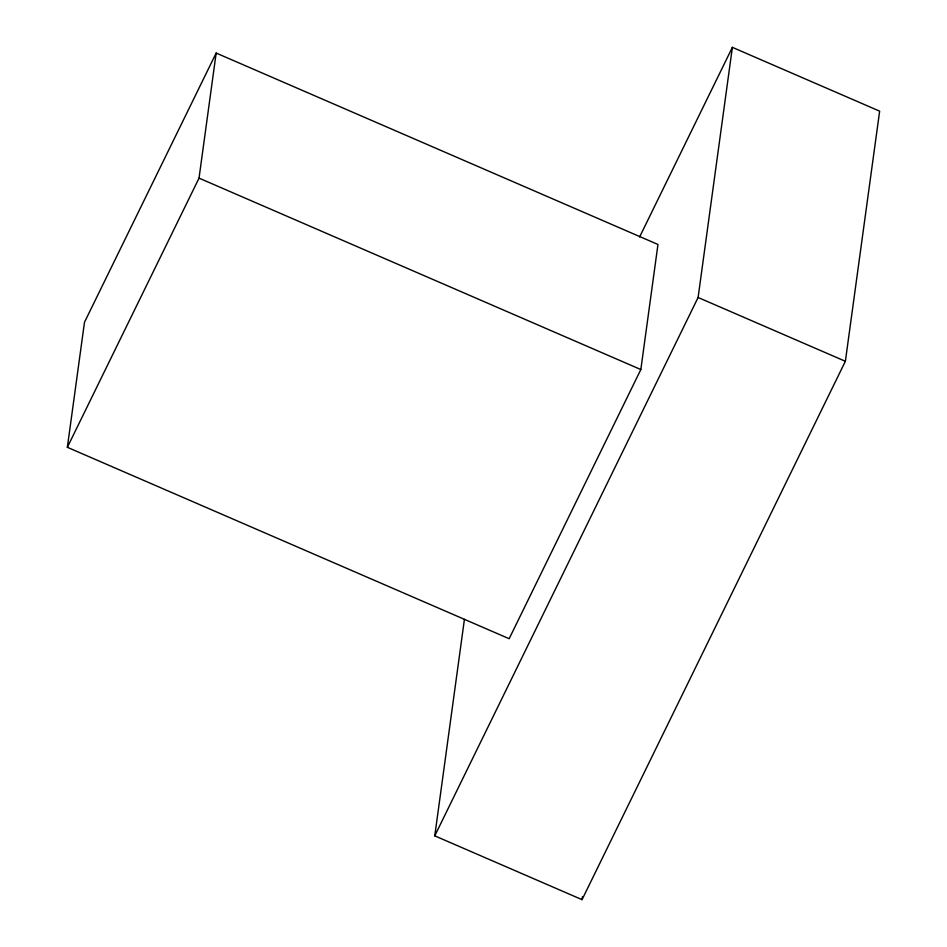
<?xml version="1.0" encoding="UTF-8"?>
<svg xmlns="http://www.w3.org/2000/svg" width="947" height="947" viewBox="0 0 947 947"><rect width="100%" height="100%" fill="white"/><g stroke="black" fill="none" stroke-linecap="round" stroke-linejoin="round"><path stroke-width="1.42" d="M67.355 447.304L84.496 322.24L216.165 53.056L657.964 244.468L640.835 369.543L509.166 638.716L67.355 447.304L199.036 178.131L216.165 53.056M639.616 236.963L732.374 47.35L879.645 111.154L845.375 361.292L582.038 899.65L434.768 835.846L464.421 619.35M582.038 899.65L582.429 896.726M434.768 835.846L698.105 297.488L732.374 47.35M698.105 297.488L845.375 361.292M199.036 178.131L640.835 369.543"/></g></svg>
